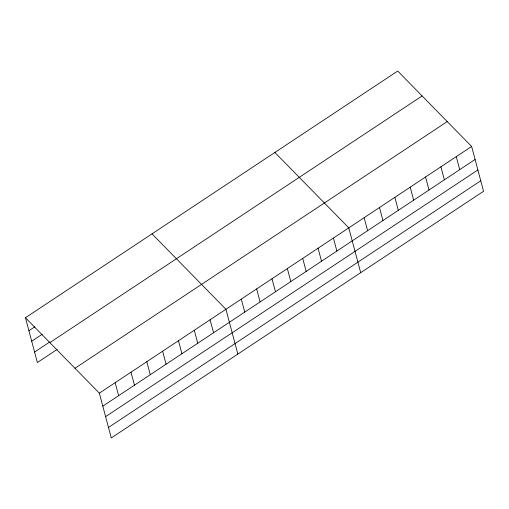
<?xml version="1.0" encoding="UTF-8"?>
<svg xmlns="http://www.w3.org/2000/svg" width="509" height="509" viewBox="0 0 509 509"><rect width="100%" height="100%" fill="white"/><g stroke="black" fill="none" stroke-linecap="round" stroke-linejoin="round"><path stroke-width="0.76" d="M25.45 317.737L397.726 71.05L471.633 146.471L483.55 191.263L111.274 437.95L99.35 393.152L25.45 317.737L37.367 362.529L57.148 349.422M28.911 330.729L34.841 326.803M31.698 341.227L42.247 334.235M34.58 352.037L49.742 341.991M49.837 342.621L422.114 95.94M74.963 368.268L447.246 121.581M99.35 393.152L471.633 146.471M102.812 406.15L475.088 159.47M105.605 416.642L477.881 169.961M108.481 427.458L480.757 180.771M274.879 152.458L348.78 227.873L360.696 272.671M152.026 233.86L225.926 309.281L237.849 354.073M456.274 156.645L459.735 169.643M440.915 166.818L444.376 179.817M425.562 176.998L429.017 189.997M410.203 187.172L413.664 200.171M394.85 197.346L398.305 210.344M379.491 207.526L382.953 220.524M364.139 217.699L367.593 230.698M333.42 238.053L336.882 251.052M318.068 248.227L321.523 261.225M302.709 258.4L306.17 271.399M287.356 268.58L290.811 281.579M271.997 278.754L275.458 291.752M256.638 288.927L260.099 301.926M241.285 299.107L244.74 312.1M210.102 319.767L213.564 332.765M194.285 330.252L197.74 343.244M178.462 340.731L181.923 353.73M162.638 351.216L166.099 364.215M146.821 361.702L150.276 374.7M130.998 372.187L134.452 385.186M115.174 382.666L118.635 395.665"/></g></svg>
